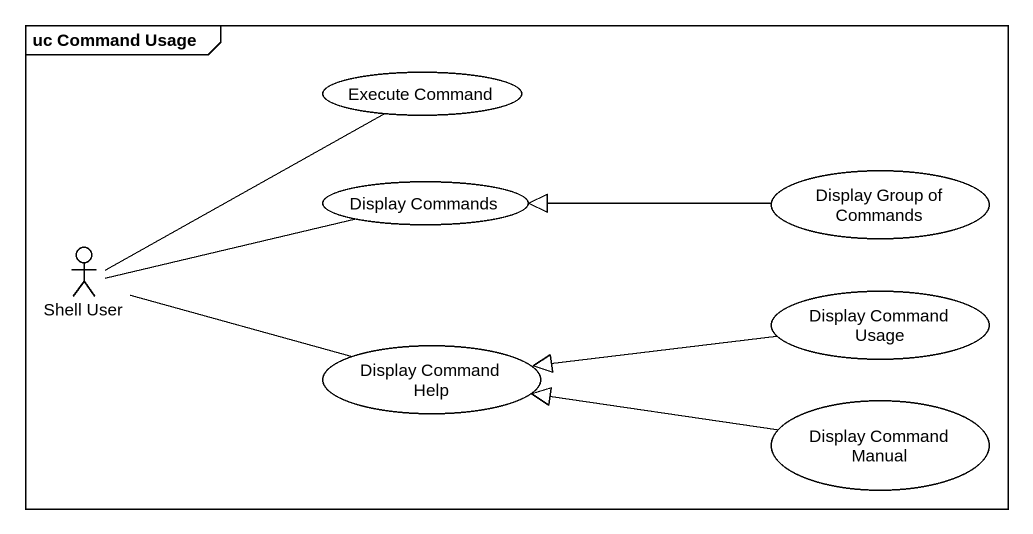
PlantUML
@startuml
mainframe uc Command Usage
usecase "Execute Command" as Execute_Command
usecase "Display Commands" as Display_Commands
usecase "Display Group of Commands" as Display_Group_of_Commands
actor "Shell User" as Shell_User
usecase "Display Command Usage" as Display_Command_Usage
usecase "Display Command Help" as Display_Command_Help
usecase "Display Command Manual" as Display_Command_Manual
Display_Group_of_Commands -left-|> Display_Commands
Shell_User -right- Execute_Command
Shell_User -right- Display_Commands
Shell_User -right- Display_Command_Help
Display_Command_Usage -left-|> Display_Command_Help
Display_Command_Manual -left-|> Display_Command_Help
@enduml
